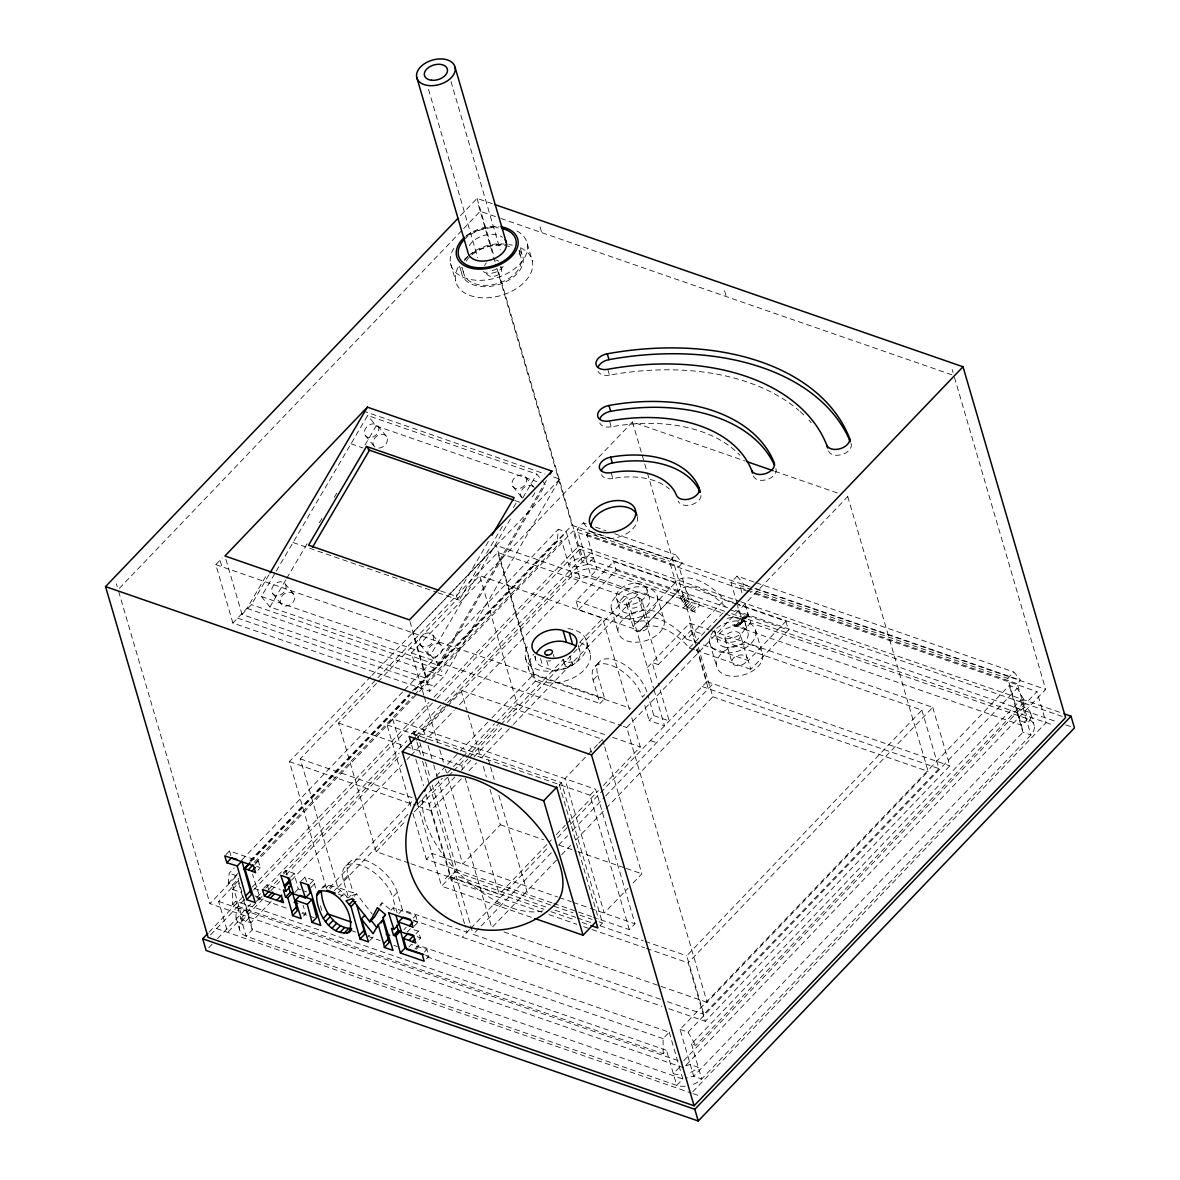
<?xml version="1.0" encoding="UTF-8"?>
<svg xmlns="http://www.w3.org/2000/svg" width="1180" height="1180" viewBox="0 0 1180 1180"><rect width="100%" height="100%" fill="white"/><g stroke="black" fill="none" stroke-linecap="round" stroke-linejoin="round"><path stroke-width="0.75" stroke-dasharray="5 3.75" d="M732.352 625.046L739.137 625.223L747.412 616.491L747.692 612.715L744.344 601.107M685.285 1086.219A18.629 11.933 -16.3 0 1 676.76 1085.379L246.163 936.197A18.629 11.933 -16.3 0 1 242.844 920.002L232.578 884.912L228.271 883.422L229.156 873.215L234.245 867.905M412.572 690.861L557.462 539.466L558.347 529.26L566.341 532.033L580.014 578.805L455.465 708.959M380.683 906.122L382.084 902.744L390.27 909.647M740.052 624.633C744.713 618.984 737.898 611.27 737.648 605.325M553.641 477L559.792 479.139L443.842 676.524L429.726 691.259L232.888 623.04L247.004 608.334L267.418 573.598M409.991 621.639L426.585 678.382L242.048 614.456L251.443 604.617L269.999 573.023M542.151 480.644L545.367 484.567L439.108 665.564L269.955 606.948L261.37 596.49L275.353 572.683M276.282 571.091L367.629 415.493L536.782 474.095L541.074 479.331M269.955 606.948L285.796 579.955M286.725 578.377L308.172 541.856M319.352 522.799L323.084 516.457M334.265 497.4L337.996 491.057M365.018 445.007L376.214 425.95L367.629 415.493M502.429 526.339L459.197 600L456.188 596.328L490.216 538.346M513.477 507.533L517.15 501.264M439.108 665.564L430.523 655.092L510.97 518.079M522.947 497.68L536.782 474.095M546.355 480.57L435.981 668.558L251.443 604.617M321.816 888.437L323.231 886.357C332.141 882.788 341.699 890.413 347.038 897.11M441.246 671.626L442.131 670.697M460.525 215.689L477.059 198.402L492.739 203.83M119.386 588.319L462.427 229.879M463.696 228.551L480.216 211.294L499.022 217.813M232.888 623.04L215.807 564.615L222.15 557.978M326.477 888.496L289.38 761.631L370.623 676.73M371.892 675.403L496.293 545.425L637.775 594.44L658.293 664.606L691.2 630.209L703.339 634.412M559.792 479.139L412.661 632.878L429.726 691.259M338.586 894.278L348.513 897.729L353.233 892.817L337.849 887.493L300.236 758.843L376.685 678.957M377.969 677.63L497.739 552.461L626.919 597.227L653.469 688.029M409.106 863.096L376.184 851.694L338.572 723.06L376.7 683.22M377.969 681.893L479.655 575.648L602.67 618.276L629.987 711.658M423.812 695.197L411.437 652.924L632.465 421.968L745.318 461.07M225.97 854.63L229.495 850.942L258.287 860.913L260.293 867.802L257.948 870.25M241.87 859.94L403.28 691.274M404.548 689.946L558.347 529.26M228.271 883.422L239.717 871.474M249.88 860.84L411.289 692.188M683.574 1067.753L209.937 903.644L237.888 874.439M250.588 861.164L409.416 695.212M414.49 689.902L572.034 525.292L495.689 264.217M251.133 861.385L410.006 695.374M415.095 690.064L566.341 532.033M232.578 884.912L238.935 878.274M254.187 862.329L413.059 696.333M414.327 695.005L561.769 540.956L557.462 539.466M410.817 806.25L387.025 724.859L392.66 718.959L595.649 789.287L634.988 923.778L629.338 929.678L593.407 917.214M261.99 896.549L227.681 932.407L218.625 901.417L238.95 880.177M255.47 862.904L418.148 692.94M419.416 691.613L573.2 530.926L748.651 591.711M254.747 864.601L258.287 860.913M232.622 904.559L235.912 901.122L666.494 1050.303L663.204 1053.74L232.622 904.559L232.49 889.425L238.611 883.038L252.284 929.811L682.866 1078.992L687.527 1077.797M695.448 612.258L590.87 576.017L577.197 529.245L583.303 522.858L586.784 524.067M683.146 607.995L689.253 601.608L596.992 569.63L586.726 534.555L590.015 531.118L682.291 563.081L679.001 566.518L689.253 601.608L723.325 613.32M209.067 932.171L243.39 896.313M252.284 887.021L428.945 702.425M434.034 697.115L578.923 545.721L738.901 601.136M210.556 934.885L244.629 899.293M253.553 889.971L435.715 699.637M436.983 698.309L579.646 549.231L497.68 268.922M263.656 888.275L267.196 884.602L280.265 889.455M411.496 733.975L413.841 731.526L561.474 782.665L602.508 923.011L600.163 925.459M208.683 947.85L212.489 943.867M217.577 938.557L250.617 904.028M256.975 897.375L260.795 893.393M265.869 888.083L406.952 740.671M413.31 734.034L443.813 702.159M445.081 700.832L582.345 557.403L578.923 545.721M283.141 872.875L285.486 870.412L294.13 873.407L298.216 888.938L306.697 891.874M256.429 901.387L259.954 897.7L252.535 874.262M268.347 889.912L278.51 879.292M283.598 873.982L399.253 753.135M415.773 735.878L446.276 704.003M447.545 702.675L590.723 553.066M604.072 744.639L602.523 739.329L461.041 690.3L423.414 729.609L426.01 738.459M263.169 898.747L242.844 920.002L250.839 922.76L252.284 929.811L246.163 936.197L235.912 901.122M270.795 890.782L279.69 881.475M286.047 874.837L400.433 755.318M416.968 738.061L446.202 707.513M447.471 706.186L572.02 576.032A18.629 11.933 -16.3 0 1 596.992 569.63L590.87 576.017L580.014 578.805L572.02 576.032L561.769 540.956M290.605 877.094L294.13 873.407M271.164 901.52L250.839 922.76L237.151 875.988L229.156 873.215M291.504 880.265L402.085 764.729M407.159 759.419L409.711 756.764M410.979 755.436L422.411 743.489M423.694 742.161L454.197 710.286M301.401 880.841L304.927 877.153L313.644 880.162L315.503 888.083M294.69 892.626L298.216 888.938M694.46 649.782L689.341 648.012A39.648 20.385 43.7 0 0 675.978 635.637L671.081 632.421A39.648 20.385 43.7 0 0 652.363 625.931L648.469 626.108A39.648 20.385 43.7 0 0 640.135 630.961L578.613 609.647L576.047 600.871L613.674 561.562L675.181 582.876A39.648 20.385 43.7 0 1 724.402 599.927L736.364 604.072M310.104 883.85L313.644 880.162M310.856 887.581L314.382 883.909M578.613 609.647L616.24 570.338L613.674 561.562M323.143 887.758L325.488 885.31M326.255 887.744L328.601 885.28M329.53 887.611L413.31 800.069M436.158 776.189L446.32 765.584M447.589 764.257L459.005 752.324M460.274 750.996L490.747 719.166M492.016 717.838L533.906 674.06L496.293 545.425M303.555 916.152L305.915 913.704L302.965 905.237M330.208 888.746L332.554 886.283M334.382 890.561L336.728 888.098M337.849 887.493L409.209 812.917M416.85 804.937L442.338 778.298M447.441 772.974L461.454 758.327M462.722 757L494.582 723.709M495.851 722.381L535.351 681.111L497.739 552.461M376.184 851.694L405.419 821.147M414.313 811.855L447.368 777.325M448.636 775.998L452.442 772.015M453.725 770.688L465.156 758.725M466.425 757.398L517.268 704.283L479.655 575.648M338.173 892.965L340.533 890.502M462.634 769.198L461.601 765.687L467.959 759.035M469.227 757.708L499.73 725.833M500.999 724.505L563.273 659.443M579.793 642.171L602.67 618.276M464.507 923.645L429.417 803.61L454.89 776.971M461.262 770.319L472.738 758.327M474.006 757L502.046 727.706M507.135 722.381L626.919 597.227M340.445 897.198L343.97 893.511M461.321 778.815L430.848 810.645L417.056 805.866M468.932 770.85L476.558 762.9M481.632 757.59L512.091 725.759M513.359 724.432L637.775 594.44M680.27 597.862L686.391 591.475L691.864 599.425L699.917 605.207L693.811 611.594L685.742 605.812L680.27 597.862L669.458 561.208L675.58 554.821L682.291 563.081M354.192 896.343L356.537 893.894L372.246 914.102M595.472 666.051L600.178 661.139M576.047 600.871L637.569 622.185L677.335 580.575M642.274 628.66L679.887 589.336M593.098 680.093L597.803 675.181A31.713 16.299 43.7 0 1 615.577 660.313A31.713 16.299 43.7 0 1 647.024 692.232L642.318 697.144A31.713 16.299 43.7 0 0 610.871 665.225A31.713 16.299 43.7 0 0 593.098 680.093L599.942 703.487L604.647 698.575L597.803 675.181M640.135 630.961L677.748 591.652A39.648 20.385 43.7 0 1 686.082 586.799L689.99 586.622A39.648 20.385 43.7 0 1 708.693 593.112L713.59 596.328A39.648 20.385 43.7 0 1 726.969 608.703M379.739 905.208L382.084 902.744M551.989 902.877L426.349 859.335L431.983 853.45L557.639 896.977M681.022 599.47L687.144 593.083M681.966 601.092L688.088 594.705M683.087 602.715L689.194 596.328M390.904 910.208L393.265 907.759L415.758 915.547L417.764 922.436L414.239 926.123M684.341 604.293L690.462 597.906M685.742 605.812L691.864 599.425M687.247 607.243L693.368 600.856M369.679 940.696L373.205 937.009L368.131 935.253M688.84 608.556L694.946 602.169M690.477 609.736L696.584 603.349M692.144 610.753L698.25 604.367M445.214 878.672L449.919 873.761M647.437 667.393L689.754 623.173L708.841 629.781M737.131 603.57L730.981 582.522L737.087 576.135L754.492 582.168M429.741 785.895L454.875 871.858L450.185 876.769L543.965 909.264M531.295 917.303L441.586 886.21L457.103 869.999L432.264 785.054M490.025 789.405L500.364 824.79L462.752 864.099L438.429 780.939M413.398 918.011L415.758 915.547M403.914 929.707L406.274 927.244M541.915 912.184L451.365 880.811L456.07 875.899L547.992 907.745M637.569 622.185A39.648 20.385 43.7 0 1 686.775 639.236L724.402 599.927M406.938 932.377L410.463 928.704L418.428 931.138L420.464 938.085L416.938 941.758M741.94 592.803L740.509 587.832L743.798 584.395L749.02 586.209M416.083 933.587L418.428 931.138M689.341 648.012L724.446 611.314M597.508 744.565L564.896 778.638L604.219 913.113L628.055 888.216M598.762 743.253L602.523 739.329M559.128 785.128L561.474 782.665M408.959 946.921L411.304 944.457L426.88 949.472L428.871 956.302L426.526 958.765M414.858 948.971L417.219 946.508M847.756 496.574L928.114 771.381L707.1 1002.336L626.727 727.514L847.756 496.574L844.29 495.364M416.068 949.384L418.413 946.921M741.571 619.102L747.692 612.715L750.775 622.922L1027.573 718.827A18.629 11.933 -16.3 0 1 1030.907 735.022L701.717 1078.977A18.629 11.933 -16.3 0 1 689.902 1085.438M735.42 625.754L741.527 619.352L746.158 618.246M424.52 951.936L426.88 949.472M736.807 625.784L747.81 614.101M738.046 625.606L747.722 615.37M739.137 625.223L747.412 616.491M740.775 623.851L746.881 617.465M653.971 689.74L664.532 725.862L649.148 720.538L653.853 715.626L647.997 695.566M741.527 619.352L740.037 619.117L733.931 625.503L744.654 629.309L750.775 622.922L724.992 613.895M629.338 929.678L590.015 795.187L595.649 789.287M410.847 863.701L499.214 894.322L551.326 839.865M556.414 834.555L565.308 825.263M566.577 823.935L598.349 790.733M603.437 785.423L640.298 746.911L630.504 713.428M469.478 929.678L462.324 937.156M470.702 928.394L548.656 846.93M557.565 837.623L569.011 825.661M570.279 824.333L706.85 681.642L697.306 648.956M660.49 999.268L473.165 934.368L552.27 851.724M558.627 845.072L567.536 835.765M572.625 830.455L604.425 797.223M605.694 795.895L713 683.766M556.591 860.043L491.809 927.731L446.984 774.478M561.665 854.733L570.56 845.44M575.634 840.145L604.853 809.613M606.122 808.285L712.823 696.79L698.398 647.466M785.91 621.24L788.476 630.017L750.849 669.326L748.282 660.549L785.91 621.24L738.061 604.662M633.07 882.979L641.846 873.805L604.588 746.394M921.875 710.124L938.97 768.608L703.841 1014.284L686.745 955.815L921.875 710.124L710.286 636.817M932.731 707.351L949.826 765.82L705.286 1021.334L688.191 962.865L932.731 707.351L710.581 630.385M663.204 1053.74L663.072 1038.607L669.193 1032.22L417.44 944.988M744.654 629.309L1021.467 725.213L1007.779 678.426L1013.9 672.04L1020.612 680.3L1017.308 683.736L1027.573 718.827L1021.467 725.213L1022.913 732.249L693.722 1076.219L689.076 1077.399M691.465 1043.902L701.717 1078.977L693.722 1076.219L680.049 1029.432L1009.225 685.477L1017.234 688.25L1024.948 701.436L695.772 1045.392L691.465 1043.902L1020.641 699.947L1024.948 701.436M680.049 1029.432L688.043 1032.205L1017.234 688.25M683.692 1060.791L1036.999 691.613L750.377 592.316M679.444 1067.295L673.338 1073.682A18.629 11.933 -16.3 0 0 681.863 1074.538M686.126 1065.098L1045.687 689.4L953.897 375.491M692.749 1091.78L1046.07 722.602L1036.999 691.613M345.755 866.135L350.431 861.282M348.012 895.974L343.395 880.177L348.056 875.324A31.713 16.299 43.7 0 1 354.428 859.335L359.679 859.055L365.815 860.456A31.713 16.299 43.7 0 1 397.262 892.375L402.439 909.869L467.029 932.244L465.023 925.356M402.439 909.869L397.734 914.765L392.601 897.228L397.262 892.375M356.537 893.894L350.755 895.959L353.971 899.573M685.654 1065.717L690.3 1064.522L698.295 1067.295A18.629 11.933 -16.3 0 1 688.766 1073.062M500.718 218.403L952.157 374.886M774.832 471.307L837.343 492.96M362.953 410.935L544.983 474.006M376.214 425.95L536.738 481.573M595.502 527.077L605.945 530.705M614.647 533.714L675.58 554.821M756.233 582.773L1013.9 672.04M351.006 443.798L363.101 447.987M514.996 500.615L520.174 502.4M755.982 588.614L1020.612 680.3M572.034 525.292L753.135 588.038M754.875 588.643L1045.687 689.4M577.197 529.245L669.458 561.208M730.981 582.522L1007.779 678.426M586.726 534.555L679.001 566.518M740.509 587.832L745.731 589.646M747.471 590.251L1017.308 683.736M740.642 601.741L1062.339 713.192M579.646 549.231L733.355 602.493M735.096 603.098L1062.118 716.393M582.345 557.403L728.414 608.01M735.361 610.429L1057.059 721.88M1065.746 724.889L1070.968 726.703M616.24 570.338L677.748 591.652M730.376 609.883L788.476 630.017M724.697 611.27L582.256 561.916L573.2 530.926M731.644 613.674L1053.976 725.346M686.775 639.236L748.282 660.549M696.171 650.372L750.849 669.326M658.293 664.606L652.142 662.481L657.673 681.391M706.85 681.642L949.826 765.82M440.553 590.915L456.188 596.328M293.053 542.52L406.982 581.991M408.708 582.581L436.32 592.154M438.046 592.758L462.206 601.122M702.159 686.553L938.97 768.608M712.823 696.79L928.114 771.381M535.543 656.11A19.824 12.685 -16.3 0 0 542.977 666.862L549.128 669.001A19.824 12.685 -16.3 0 0 572.698 665.033A19.824 12.685 -16.3 0 0 578.76 648.735M533.906 674.06L604.647 698.575M653.853 715.626L669.237 720.951L658.175 683.117M215.807 564.615L630.622 708.339M535.351 681.111L599.942 703.487M261.37 596.49L430.523 655.092M411.437 652.924L621.521 725.7M623.261 726.305L626.727 727.514M650.416 740.598L656.582 742.736M247.004 608.334L443.842 676.524M517.268 704.283L605.635 734.904M612.568 737.308L640.298 746.911M237.578 618.099L434.432 686.347M387.025 724.859L590.015 795.187M338.572 723.06L404.416 745.863M406.156 746.468L461.601 765.687M500.364 824.79L543.493 839.732M559.025 845.116L576.283 851.09M578.008 851.694L624.589 867.831M626.315 868.436L641.846 873.805M300.236 758.843L412.189 797.636M420.803 800.615L429.417 803.61M289.38 761.631L415.331 805.262M559.364 897.582L571.445 901.756M573.17 902.361L588.702 907.745M590.428 908.335L634.988 923.778M553.715 903.467L591.682 916.624M454.875 871.858L572.979 912.774M579.926 915.179L592.095 919.397M599.042 921.801L602.508 923.011M554.939 910.149L575.751 917.362M577.477 917.966L591.357 922.76M600.03 925.769L643.38 940.799M645.121 941.389L686.745 955.815M550.913 911.668L575.235 920.09M582.183 922.495L589.13 924.913M548.892 914.588L576.755 924.25M583.716 926.669L644.663 947.776M646.404 948.381L688.191 962.865M495.231 902.759L501.382 904.883M503.963 931.949L707.1 1002.336M667.423 1001.673L703.841 1014.284M413.029 920.076L661.906 1006.304M668.839 1008.708L705.286 1021.334M254.231 888.452L261.178 890.856M254.806 895.915L259.954 897.7M302.449 912.494L305.915 913.704M425.464 955.121L428.871 956.302M232.49 889.425L241.177 892.434M256.798 897.847L289.793 909.279M301.947 913.482L314.101 917.701M352.289 930.932L355.77 932.126M367.924 936.345L380.078 940.548M393.958 945.372L397.439 946.567M426.954 956.788L663.072 1038.607M218.625 901.417L682.424 1062.118M216.604 928.572L691.48 1093.108M693.073 1093.654L699.386 1095.837M414.062 920.872L417.764 922.436M256.576 866.238L260.293 867.802M417.16 936.669L420.464 938.085M525.675 477.251A7.936 6.151 -39.4 0 1 518.994 488.653A7.936 6.151 -39.4 0 1 513.108 479.759A7.936 6.151 -39.4 0 1 525.675 477.251L534.26 487.724M512.843 486.529L521.427 496.987M378.057 426.113A7.936 6.151 -39.4 0 1 371.361 437.5A7.936 6.151 -39.4 0 1 365.476 428.606A7.936 6.151 -39.4 0 1 378.057 426.113L386.642 436.571M365.21 435.376L373.795 445.834M432.942 635.209A7.936 6.151 -39.4 0 1 426.26 646.611A7.936 6.151 -39.4 0 1 420.375 637.716A7.936 6.151 -39.4 0 1 432.942 635.209L441.526 645.681A7.936 6.151 -39.4 0 1 434.845 657.083A7.936 6.151 -39.4 0 1 428.959 648.174A7.936 6.151 -39.4 0 1 441.526 645.681M420.11 644.487L428.694 654.944M285.324 584.071A7.936 6.151 -39.4 0 1 278.627 595.457A7.936 6.151 -39.4 0 1 272.742 586.563A7.936 6.151 -39.4 0 1 285.324 584.071L293.909 594.528A7.936 6.151 -39.4 0 1 287.212 605.93A7.936 6.151 -39.4 0 1 281.327 597.036A7.936 6.151 -39.4 0 1 293.909 594.528M272.477 593.334L281.061 603.791M737.087 576.135L743.798 584.395M583.303 522.858L590.015 531.118M688.043 1032.205L695.772 1045.392M572.595 663.706L571.105 662.231L568.244 662.201L565.397 663.957L565.014 665.992L568.259 667.349L572.108 665.417L572.595 663.706L570.884 657.85M285.486 870.412L287.227 875.088M304.927 877.153L306.697 882.124M393.265 907.759L394.356 910.871M320.385 905.798L321.83 910.414M348.056 875.324L353.233 892.817M952.157 369.547L953.027 372.526M724.564 290.693L726.29 296.608M1030.833 713.944L1034.255 725.641M1020.641 699.947L1030.907 735.022L1022.913 732.249L1009.225 685.477M755.775 630.976A23.792 15.222 -16.3 0 1 723.9 652.776A23.792 15.222 -16.3 0 1 718.576 626.89A23.792 15.222 -16.3 0 1 755.775 630.976L762.619 654.369A23.792 15.222 -16.3 0 1 730.745 676.155A23.792 15.222 -16.3 0 1 725.42 650.269A23.792 15.222 -16.3 0 1 762.619 654.369M745.391 623.586L747.958 632.347M740.435 634.914A7.936 5.074 -16.3 0 1 729.801 642.171A7.936 5.074 -16.3 0 1 728.031 633.542A7.936 5.074 -16.3 0 1 740.435 634.914L747.264 658.293A7.936 5.074 -16.3 0 1 736.645 665.564A7.936 5.074 -16.3 0 1 734.875 656.936A7.936 5.074 -16.3 0 1 747.264 658.293M725.081 638.852L731.925 662.231M714.992 632.628L717.558 641.404M709.726 642.775L716.57 666.169M632.465 421.968L646.891 471.307M647.407 473.062L696.348 640.416M689.754 623.173L696.79 647.245M691.2 630.209L694.725 642.245M696.731 649.133L708.31 688.678M607.788 369.296L609.5 375.137A225.985 144.653 -16.3 0 1 798.801 410.389M609.485 420.98L611.196 426.821A146.689 93.898 -16.3 0 1 739.993 455.347M657.363 596.874A23.792 15.222 -16.3 0 1 625.489 618.674A23.792 15.222 -16.3 0 1 620.164 592.788A23.792 15.222 -16.3 0 1 657.363 596.874L664.193 620.267A23.792 15.222 -16.3 0 1 632.318 642.068A23.792 15.222 -16.3 0 1 627.008 616.181A23.792 15.222 -16.3 0 1 664.193 620.267M647.024 589.661A15.856 10.148 -16.3 0 1 626.462 604.662A15.856 10.148 -16.3 0 1 621.831 587.699A15.856 10.148 -16.3 0 1 647.024 589.661L649.59 598.437A15.856 10.148 -16.3 0 1 629.029 613.423A15.856 10.148 -16.3 0 1 624.382 596.475A15.856 10.148 -16.3 0 1 649.59 598.437M540.027 226.767L541.738 232.607M611.166 472.664L612.877 478.505A67.408 43.144 -16.3 0 1 669.34 489.022M642.009 600.812A7.936 5.074 -16.3 0 1 631.389 608.084A7.936 5.074 -16.3 0 1 629.619 599.455A7.936 5.074 -16.3 0 1 642.009 600.812L648.852 624.205A7.936 5.074 -16.3 0 1 638.218 631.462A7.936 5.074 -16.3 0 1 636.448 622.834A7.936 5.074 -16.3 0 1 648.852 624.205M527.283 243.729L532.416 261.267M626.654 604.75L633.498 628.129M520.469 248.626L523.035 257.387M519.067 250.868L521.118 257.889M616.521 598.349L619.087 607.125M644.752 705.493L649.148 720.538M611.314 608.688L618.158 632.067M450.996 81.553L500.231 249.954M500.895 266.444L501.751 269.365M477.059 198.402L493.565 254.821M478.505 205.453L493.122 255.396M493.638 257.166L495.172 262.447M428.517 89.37L477.752 257.771M586.799 641.935L590.221 653.617M578.126 645.106L580.073 651.788M462.014 267.373L463.548 272.639M459.581 266.12L461.631 273.126M450.539 263.406L455.657 280.943M590.059 747.913L591.342 752.294M563.199 659.827L564.91 665.668M669.193 1032.22L682.866 1078.992L676.76 1085.379L666.494 1050.303M553.273 654.384L554.128 657.304M546.694 660.638L549.128 669.001M540.543 658.514L542.977 666.862M534.57 656.154L535.558 659.502M525.41 657.658L528.817 669.355M559.261 784.523L598.585 919.014M488.52 760.023L490.069 765.333M490.585 767.103L494.214 779.479M498.86 795.409L527.844 894.499M461.041 690.3L467.767 713.31M468.283 715.08L480.702 757.545M483.284 766.395L486.396 777.015M465.2 778.018L499.214 894.322M424.313 696.967L437.706 742.766M439.771 749.816L443.385 762.147M445.435 769.183L446.468 772.708M428.075 745.539L433.252 763.239M433.768 765.009L437.913 779.169M417.779 735.509L419.328 740.819M419.844 742.589L425.021 760.289M425.538 762.059L430.199 777.974M413.841 731.526L416.407 740.288M416.924 742.043L420.508 754.33M422.573 761.336L429.24 784.154M456.07 875.899L470.156 924.043M470.658 925.769L473.165 934.368M411.702 745.2L413.752 752.221M415.817 759.242L423.502 785.556M426.069 794.317L451.365 880.811M392.66 718.959L400.949 747.264M417.263 803.049L441.586 886.21M412.897 813.33L426.349 859.335M225.955 559.423L242.048 614.456M220.247 560.898L221.958 566.739M267.196 884.602L268.627 889.484M229.495 850.942L231 856.105M236.074 917.686L239.481 929.383M116.407 583.805L117.263 586.726M118.634 591.416L209.937 903.644M519.141 253.302A29.736 19.028 -16.3 0 1 497.414 283.598A29.736 19.028 -16.3 0 1 463.327 269.276M466.262 261.016A29.736 19.028 -16.3 0 1 469.271 257.269M471.764 254.924A29.736 19.028 -16.3 0 1 512.828 248.036M464.138 239.732A29.736 19.028 -16.3 0 1 498.27 227.858M469.301 245.75A19.824 12.685 -16.3 0 1 502.533 237.239M503.123 266.356A11.889 7.611 -16.3 0 1 483.21 271.606M567.904 628.601A31.713 20.296 -16.3 0 1 584.203 653.868A31.713 20.296 -16.3 0 1 541.856 670.638A31.713 20.296 -16.3 0 1 529.26 643.911M637.333 516.545A23.792 15.222 -16.3 0 1 620.37 536.487A23.792 15.222 -16.3 0 1 592.861 532.018M701.068 495.585A11.889 7.611 -16.3 0 1 690.757 504.907A11.889 7.611 -16.3 0 1 678.19 501.146M612.877 478.505A11.889 7.611 -16.3 0 1 601.476 474.803M775.865 468.549A11.889 7.611 -16.3 0 1 767.398 479.419A11.889 7.611 -16.3 0 1 753.327 476.071M611.196 426.821A11.889 7.611 -16.3 0 1 599.779 423.119M609.5 375.137A11.889 7.611 -16.3 0 1 598.098 371.435M800.143 411.569A225.985 144.653 -16.3 0 1 804.052 415.168M808.934 420.154A225.985 144.653 -16.3 0 1 811.221 422.735M851.016 443.488A11.889 7.611 -16.3 0 1 842.55 454.344A11.889 7.611 -16.3 0 1 828.478 451.011M516.958 230.97A39.648 25.385 -16.3 0 1 517.946 265.913A39.648 25.385 -16.3 0 1 465.938 278.318A39.648 25.385 -16.3 0 1 455.864 245.529M466.646 236.015A39.648 25.385 -16.3 0 1 498.86 226.796M550.809 660.785A3.968 2.537 -16.3 0 1 547.948 660.756M579.896 642.436A31.713 20.296 -16.3 0 1 583.716 670.447A31.713 20.296 -16.3 0 1 541.251 681.332A31.713 20.296 -16.3 0 1 533.744 654.266M569.394 656.39A3.968 2.537 -16.3 0 1 568.524 660.992A3.968 2.537 -16.3 0 1 563.199 659.148M465.849 236.221A31.713 20.296 -16.3 0 1 499.007 226.531M520.631 247.785A39.648 25.385 -16.3 0 1 525.203 281.327A39.648 25.385 -16.3 0 1 475.039 296.918A39.648 25.385 -16.3 0 1 458.238 267.167M464.33 259.394A39.648 25.385 -16.3 0 1 470.422 254.452M471.764 253.567A39.648 25.385 -16.3 0 1 507.223 244.481M508.787 244.614A39.648 25.385 -16.3 0 1 512.445 245.175M500.379 267.064A7.936 5.074 -16.3 0 1 495.733 275.899A7.936 5.074 -16.3 0 1 486.411 271.489M496.78 268.774A7.936 5.074 -16.3 0 1 490.998 270.604M484.7 265.633A7.936 5.074 -16.3 0 1 486.396 262.919M495.6 259.998A7.936 5.074 -16.3 0 1 498.668 261.223M519.126 250.367A31.713 20.296 -16.3 0 1 498.432 284.631A31.713 20.296 -16.3 0 1 461.616 267.698M464.522 260.736A31.713 20.296 -16.3 0 1 467.723 256.739M468.74 255.721A31.713 20.296 -16.3 0 1 504.125 244.068M374.886 447.014A7.936 6.151 -39.4 0 1 377.394 435.686A7.936 6.151 -39.4 0 1 387.468 439.181A7.936 6.151 -39.4 0 1 378.072 448.12M534.791 492.709A7.936 6.151 -39.4 0 1 531.236 497.488M522.519 498.152A7.936 6.151 -39.4 0 1 522.902 488.594A7.936 6.151 -39.4 0 1 533.168 486.544M542.785 910.901A87.217 44.84 43.7 0 1 462.191 876.386A87.217 44.84 43.7 0 1 422.956 797.208M727.219 618.394A15.856 10.148 -16.3 0 1 745.598 624.441A15.856 10.148 -16.3 0 1 730.479 638.454A15.856 10.148 -16.3 0 1 714.741 629.973M343.395 880.177A31.713 16.299 43.7 0 1 361.154 865.323A31.713 16.299 43.7 0 1 392.601 897.228M248.862 918.114L242.756 924.5A18.629 11.933 -16.3 0 1 239.422 908.305L247.417 911.078L248.862 918.114M593.57 557.948L587.448 564.335L576.607 567.108L568.598 564.335A18.629 11.933 -16.3 0 1 593.57 557.948M1024.152 707.13L1018.045 713.517L1019.49 720.552L1027.485 723.325A18.629 11.933 -16.3 0 0 1024.152 707.13M724.107 646.95A15.856 10.148 -16.3 0 0 748.209 635.017A15.856 10.148 -16.3 0 0 725.951 628.675A15.856 10.148 -16.3 0 0 724.107 646.95"/><path stroke-width="1.5" d="M316.624 895.65L318.526 891.269C338.394 886.859 355.755 915.326 349.192 932.377C329.869 936.669 316.653 912.273 316.624 895.65L321.329 890.738C321.757 907.479 332.804 928.321 351.64 928.513L346.95 933.424M361.316 918.925L368.499 941.935L360.048 939L351.035 906.624L346.05 900.871L351.832 898.806L369.886 921.831L377.379 907.656L385.565 914.559L382.999 917.686L393.029 950.431L384.385 947.437L389.09 942.525L382.925 919.869L378.22 924.781L373.116 933.705L361.316 918.925L364.841 915.238M381.228 922.834L382.925 919.869M379.075 909.367L374.576 916.919L369.886 921.831M269.999 573.023L367.378 407.159L551.916 471.086L550.057 474.257M492.06 535.219L514.141 497.606L366.508 446.453L308.555 545.175L438.812 590.31M312.479 547.284L369.517 450.126L366.508 446.453M425.287 789.007C394.223 824.555 401.51 884.174 439.093 912.273C472.325 938.808 523.802 935.475 553.803 905.532A87.217 44.84 43.7 0 0 518.935 806.722A87.217 44.84 43.7 0 0 424.652 791.013M494.479 204.435L963.013 366.774L1065.599 717.602L694.091 1105.778L208.137 937.422L105.551 586.593L457.973 218.344M367.378 407.159L224.952 555.972L409.49 619.913L551.916 471.086M249.555 863.701L244.85 868.613L255.249 902.612L246.679 899.647L237.224 865.973L226.811 862.742L231.501 857.831L236.797 859.306M237.224 865.973L241.93 861.061L251.384 894.735L246.679 899.647M243.508 869.35L249.865 862.713M244.85 868.613L248.287 869.808L252.992 864.896M248.287 869.808L251.886 871.15L255.411 867.477M1064.065 713.797L1071.027 716.216L1074.449 727.898L698.236 1121L206.131 950.505L202.709 938.808L207.798 933.498M245.823 895.768L250.529 890.856M417.263 803.049L402.262 751.734L415.39 738.001M264.394 896.033L262.491 889.514L281.548 896.107L283.466 902.641L264.394 896.033L269.099 891.121M268.022 896.992L272.713 892.08M270.692 897.833L274.217 894.145M288.982 880.796L290.575 886.239L285.87 891.151L284.277 885.708L288.982 880.796L288.097 877.95M284.705 887.168L289.41 882.242M276.976 900.015L281.681 895.104M280.221 901.24L282.581 898.791M285.87 891.151L283.421 890.03L285.531 897.228L290.236 892.301L292.493 892.817L295.428 902.848L297.272 910.709L292.566 915.621L301.21 918.615L295.384 900.252L300.089 895.34L311.963 899.455L316.712 917.435L312.007 922.362L320.709 925.371L308.939 885.088L300.221 882.065L305.399 897.965L310.089 893.054L307.877 885.442M285.531 897.228L287.787 897.729L292.493 892.817M292.566 915.621L291.814 911.889L296.519 906.978M317.125 893.349L319.47 890.885M312.007 922.362L307.272 904.367L311.963 899.455M323.291 918.365L327.996 913.453M325.444 921.639L330.149 916.727M328.512 925.238L333.217 920.326M349.28 904.485L353.971 899.573M351.035 906.624L355.741 901.697M331.949 928.247L336.654 923.335M335.754 930.651L340.459 925.74M339.929 932.466L344.619 927.539M343.852 933.454L348.557 928.542M349.192 932.377L351.537 929.914M359.325 935.327L364.015 930.415L356.773 905.208M360.048 939L364.753 934.088L364.015 930.415M382.999 917.686L385.358 915.238M408.074 933.41L403.368 938.321L415.758 942.997L413.723 936.05L401.569 932.156L398.575 921.949L403.28 917.037M403.368 938.321L406.599 949.369L422.175 954.384L424.166 961.213L400.345 952.953L395.816 935.917L393.53 935.342L391.495 928.394L393.899 929.398L398.604 924.486L395.993 915.547M384.385 947.437L383.662 943.764L388.368 938.852M393.53 935.342L398.235 930.43L400.522 931.005L405.035 948.042L400.345 952.953M394.872 935.622L399.577 930.71M395.816 935.917L400.522 931.005M398.575 921.949L409.357 925.798L412.882 922.111M409.15 940.327L413.856 935.415L409.519 933.911M596.195 921.506L583.067 935.224L543.729 800.748L556.872 787.031M412.454 941.581L414.814 939.118M694.091 1105.778L591.505 754.949L963.013 366.774M698.236 1121L694.814 1109.303L1071.027 716.216M747.058 461.675L773.106 470.702M368.278 449.772L513.743 500.084M569.232 632.731A19.824 12.685 -16.3 0 1 572.846 650.342A19.824 12.685 -16.3 0 1 545.721 657.304L539.555 655.166A19.824 12.685 -16.3 0 1 535.941 637.554A19.824 12.685 -16.3 0 1 563.081 630.607L569.232 632.731L572.639 644.428A19.824 12.685 -16.3 0 1 576.224 646.227M536.841 652.614A19.824 12.685 -16.3 0 1 566.489 642.289L572.639 644.428M105.551 586.593L591.505 754.949M402.262 751.734L543.729 800.748M590.856 925.504L597.803 927.923L556.768 787.591L409.15 736.438L411.2 743.459M534.747 918.497L583.067 935.224M326.993 890.266L335.268 893.127M404.711 917.524L410.404 919.5M305.399 897.965L293.51 893.85L289.425 878.318L280.781 875.324L284.277 885.708M295.384 900.252L307.272 904.367M294.159 902.287L297.64 903.482M327.155 913.718L351.463 922.14M386.185 934.162L389.651 935.371M405.035 948.042L423.768 954.532M202.709 938.808L694.814 1109.303M409.357 925.798L413.074 927.347L411.053 920.459L388.559 912.671L393.899 929.398M251.886 871.15L255.588 872.713L253.582 865.825L224.79 855.854L226.811 862.742M370.314 919.382L376.745 927.451M849.305 437.632A11.889 7.611 -16.3 0 1 840.838 448.503A11.889 7.611 -16.3 0 1 826.767 445.155A225.985 144.653 -16.3 0 0 607.788 369.296A11.889 7.611 -16.3 0 1 595.929 363.647A11.889 7.611 -16.3 0 1 607.287 353.794A249.777 159.89 -16.3 0 1 849.305 437.632L850.161 440.568M826.767 445.155L827.623 448.075M751.616 470.23A11.889 7.611 -16.3 0 0 765.687 473.564A11.889 7.611 -16.3 0 0 774.169 462.708A170.481 109.135 -16.3 0 0 608.969 405.477A11.889 7.611 -16.3 0 0 597.611 415.331A11.889 7.611 -16.3 0 0 609.485 420.98A146.689 93.898 -16.3 0 1 751.616 470.23L752.471 473.15M699.017 487.768A11.889 7.611 -16.3 0 1 690.551 498.639A11.889 7.611 -16.3 0 1 676.479 495.29A67.408 43.144 -16.3 0 0 611.166 472.664A11.889 7.611 -16.3 0 1 599.307 467.015A11.889 7.611 -16.3 0 1 610.665 457.162A91.184 58.366 -16.3 0 1 699.017 487.768L700.301 492.163M607.287 353.794L608.998 359.635A249.777 159.89 -16.3 0 1 850.338 441.822M608.969 405.477L610.679 411.319A170.481 109.135 -16.3 0 1 774.493 465.318M610.665 457.162L612.376 463.002A91.184 58.366 -16.3 0 1 700.094 492.104M455.097 67.378A19.824 12.685 -16.3 0 1 428.532 85.55A19.824 12.685 -16.3 0 1 424.092 63.971A19.824 12.685 -16.3 0 1 455.097 67.378L506.382 242.8M416.717 77.216L468.018 252.638A19.824 12.685 -16.3 0 0 492.252 259.423A19.824 12.685 -16.3 0 0 505.07 239.746M563.081 630.607L566.489 642.289M396.716 925.223L398.235 930.43M378.22 924.781L383.662 943.764M288.554 886.563L290.236 892.301M287.787 897.729L291.814 911.889M501.677 228.404A29.736 19.028 -16.3 0 1 511.722 254.069A29.736 19.028 -16.3 0 1 470.584 266.474A29.736 19.028 -16.3 0 1 464.138 239.732M591.106 527.032A23.792 15.222 -16.3 0 1 611.24 507.503A23.792 15.222 -16.3 0 1 636.979 515.262M601.343 470.791A11.889 7.611 -16.3 0 1 612.376 463.002M599.661 419.106A11.889 7.611 -16.3 0 1 610.679 411.319M597.965 367.408A11.889 7.611 -16.3 0 1 608.998 359.635M500.836 226.781A31.713 20.296 -16.3 0 1 513.506 254.32A31.713 20.296 -16.3 0 1 468.283 267.344A31.713 20.296 -16.3 0 1 464.699 237.195M431.6 80.255A11.889 7.611 -16.3 0 0 447.397 69.266A11.889 7.611 -16.3 0 0 428.724 67.378A11.889 7.611 -16.3 0 0 431.6 80.255M547.107 655.092A3.968 2.537 -16.3 0 0 552.432 651.463A3.968 2.537 -16.3 0 0 546.222 650.785A3.968 2.537 -16.3 0 0 547.107 655.092M603.747 532.49A23.792 15.222 -16.3 0 0 635.622 510.689A23.792 15.222 -16.3 0 0 598.422 506.603A23.792 15.222 -16.3 0 0 603.747 532.49"/></g></svg>
